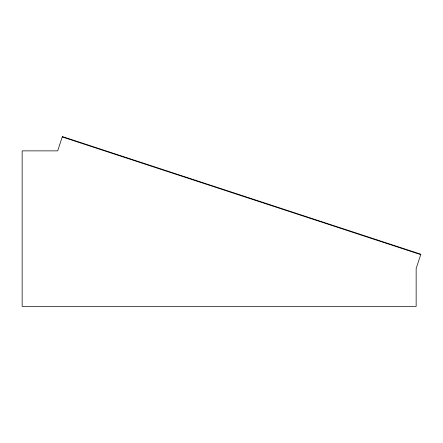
<?xml version="1.0" encoding="UTF-8"?>
<svg xmlns="http://www.w3.org/2000/svg" width="443" height="443" viewBox="0 0 443 443"><rect width="100%" height="100%" fill="white"/><g stroke="black" fill="none" stroke-linecap="round" stroke-linejoin="round"><path stroke-width="0.66" d="M62.23 136.965L420.717 254.631M62.369 136.555L57.668 150.869L22.15 150.869L22.15 306.445L416.149 306.445L416.149 268.541L420.85 254.221L62.369 136.555"/></g></svg>
